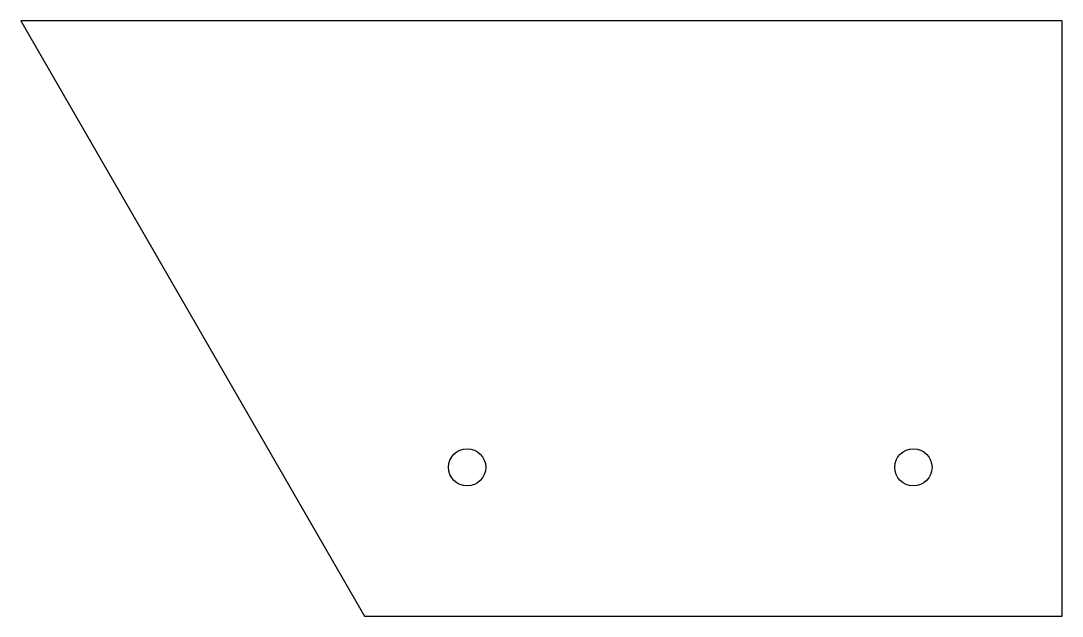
# Model space of a CAD drawing. Header units: millimetres. Extents: x -35 to 35, y -20 to 20.
import ezdxf

# ---------------------------------------------------------------- set-up
doc = ezdxf.new("R2010")
doc.units = ezdxf.units.MM

msp = doc.modelspace()

# ---------------------------------------------------------------- linework, layer by layer
msp.add_lwpolyline([(-35, 20), (-11.906, -20), (35, -20), (35, 20)], close=True)
for centre in [(-5, -10), (25, -10)]:
    msp.add_circle(centre, 1.25)

doc.saveas('drawing.dxf')
